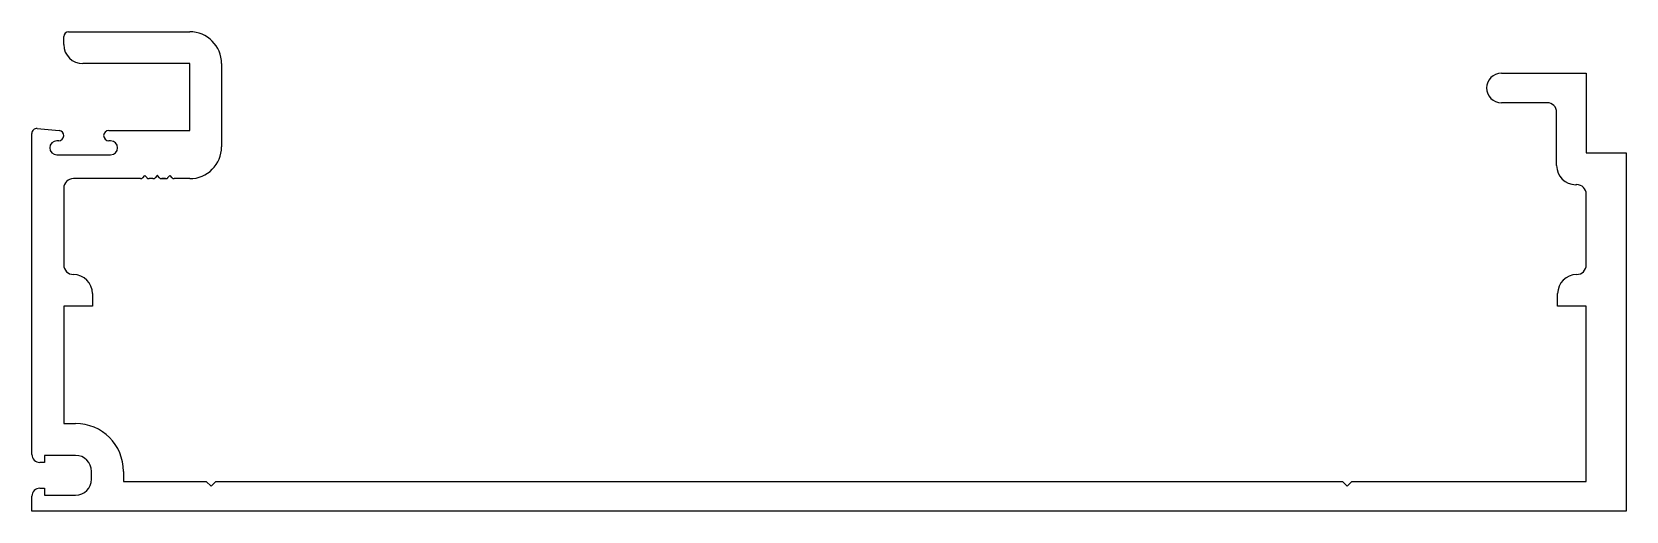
# Model space of a CAD drawing. Extents: x -64 to 63, y 0 to 38.
import ezdxf

# ---------------------------------------------------------------- set-up
doc = ezdxf.new("R2010")
doc.units = 0
doc.layers.add('1', color=7, linetype='CONTINUOUS')

msp = doc.modelspace()

# ---------------------------------------------------------------- linework, layer by layer
at = {"layer": '1', "color": 7, "linetype": 'CONTINUOUS'}
for p, q in [((-60.58, 38.34), (-50.93, 38.34)), ((-60.96, 37.32), (-60.96, 37.96)), ((-50.93, 35.8), (-59.44, 35.8)), ((-50.93, 30.46), (-50.93, 35.8)), ((-48.39, 35.8), (-48.39, 29.17)), ((53.56, 35.04), (60.32, 35.04)), ((60.32, 35.04), (60.32, 28.69)), ((57.2, 32.68), (53.56, 32.68)), ((57.96, 27.67), (57.96, 31.92)), ((-63.07, 30.63), (-61.33, 30.46)), ((-63.5, 4.64), (-63.5, 30.23)), ((-61.37, 29.65), (-61.52, 29.65)), ((-57.38, 30.46), (-50.93, 30.46)), ((-57.23, 29.65), (-57.38, 29.65)), ((-61.52, 28.53), (-57.23, 28.53)), ((60.32, 28.69), (63.5, 28.69)), ((63.5, 28.69), (63.5, 0.12)), ((-54.52, 26.87), (-54.69, 26.7)), ((-54.33, 26.7), (-54.5, 26.87)), ((-53.52, 26.87), (-53.69, 26.7)), ((-53.33, 26.7), (-53.5, 26.87)), ((-52.52, 26.87), (-52.69, 26.7)), ((-52.33, 26.7), (-52.5, 26.87)), ((-60.96, 25.87), (-60.96, 19.75)), ((-54.86, 26.63), (-60.2, 26.63)), ((-53.86, 26.63), (-54.16, 26.63)), ((-52.86, 26.63), (-53.16, 26.63)), ((-53.16, 26.63), (-52.86, 26.63)), ((-52.86, 26.63), (-53.16, 26.63)), ((-53.16, 26.63), (-52.86, 26.63)), ((-52.86, 26.63), (-53.16, 26.63)), ((-52.16, 26.63), (-52.16, 26.63)), ((-52.16, 26.63), (-52.16, 26.63)), ((-50.93, 26.63), (-52.16, 26.63)), ((59.56, 26.15), (59.48, 26.15)), ((60.32, 19.75), (60.32, 25.39)), ((-58.68, 17.46), (-58.68, 16.45)), ((58.03, 16.45), (58.03, 17.46)), ((-58.68, 16.45), (-60.96, 16.45)), ((-60.96, 16.45), (-60.96, 7.1)), ((60.32, 16.45), (58.03, 16.45)), ((60.32, 2.48), (60.32, 16.45)), ((-60.96, 7.1), (-60.02, 7.1)), ((-62.49, 4), (-62.87, 4)), ((-60.02, 4.56), (-62.49, 4.56)), ((-62.49, 4.56), (-62.49, 4)), ((-58.75, 2.66), (-58.75, 3.29)), ((-56.21, 3.29), (-56.21, 2.48)), ((-63.5, 0.12), (-63.5, 1.31)), ((-62.87, 1.94), (-62.49, 1.94)), ((-62.49, 1.94), (-62.49, 1.39)), ((-62.49, 1.39), (-60.02, 1.39)), ((-56.21, 2.48), (-49.61, 2.48)), ((-49.61, 2.48), (-49.23, 2.1)), ((-49.23, 2.1), (-48.85, 2.48)), ((-48.85, 2.48), (40.89, 2.48)), ((40.89, 2.48), (41.27, 2.1)), ((41.27, 2.1), (41.65, 2.48)), ((41.65, 2.48), (60.32, 2.48)), ((63.5, 0.12), (-63.5, 0.12))]:
    msp.add_line(p, q, dxfattribs=at)
for centre, radius, start, end in [((-60.58, 37.96), 0.381, 90, 180), ((-50.93, 35.8), 2.54, 360, 90), ((-59.44, 37.32), 1.52, 180, 270), ((53.56, 33.86), 1.18, 90, 270), ((57.2, 31.92), 0.762, 360, 90), ((-63.11, 30.23), 0.397, 84.5927, 180), ((-61.52, 29.09), 0.559, 90, 270), ((-61.37, 30.06), 0.406, 270, 84.5927), ((-57.38, 30.06), 0.406, 90, 270), ((-57.23, 29.09), 0.559, 270, 90), ((-50.93, 29.17), 2.54, 270, 360), ((-54.86, 26.88), 0.25, 270, 315), ((-54.51, 26.87), 0.008, 45, 135), ((-54.16, 26.88), 0.25, 225, 270), ((-53.86, 26.88), 0.25, 270, 315), ((-53.51, 26.87), 0.008, 45, 135), ((-53.16, 26.88), 0.25, 225, 270), ((-52.86, 26.88), 0.25, 270, 315), ((-52.51, 26.87), 0.008, 45, 135), ((-52.16, 26.88), 0.25, 225, 270), ((59.48, 27.67), 1.52, 180, 270), ((-60.2, 25.87), 0.762, 90, 180), ((59.56, 25.39), 0.762, 0, 90), ((-60.2, 19.75), 0.762, 180, 270), ((59.56, 19.75), 0.762, 270, 360), ((-60.2, 17.46), 1.52, 360, 90), ((59.56, 17.46), 1.52, 90, 180), ((-60.02, 3.29), 3.81, 360, 90), ((-62.87, 4.64), 0.635, 180, 270), ((-60.02, 3.29), 1.27, 360, 90), ((-60.02, 2.66), 1.27, 270, 0), ((-62.87, 1.31), 0.635, 90, 180)]:
    msp.add_arc(centre, radius, start, end, dxfattribs=at)

doc.saveas('drawing.dxf')
